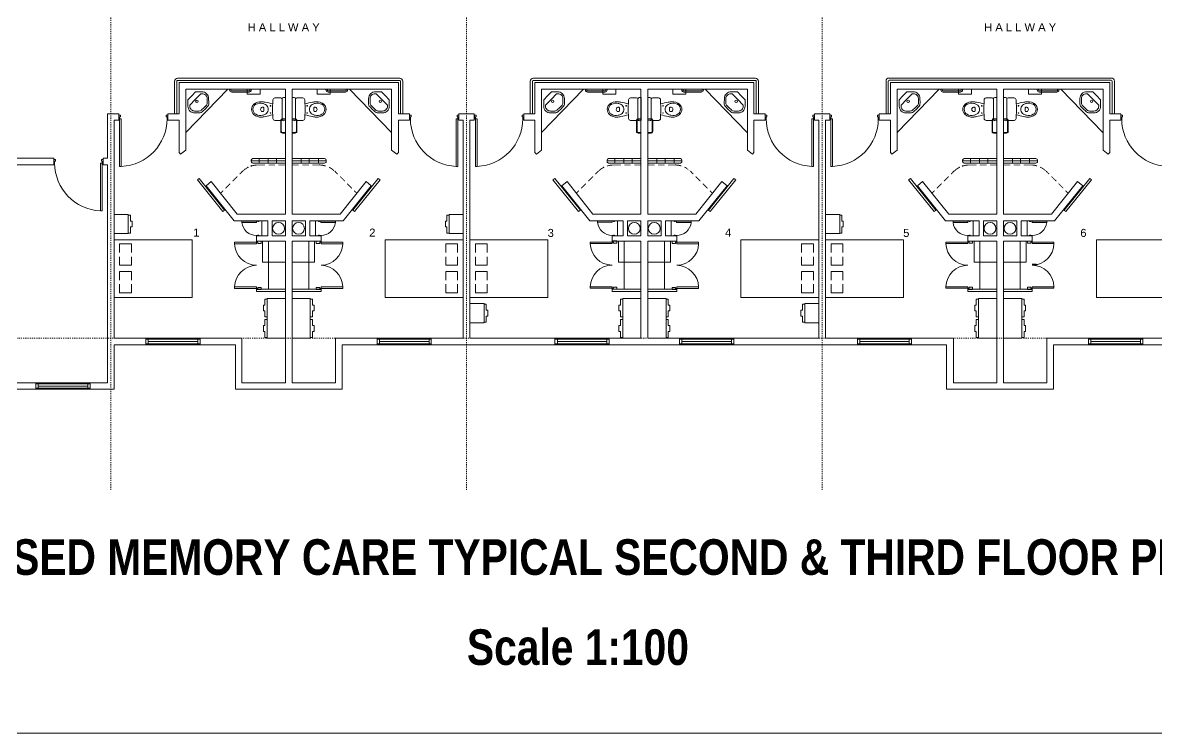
# Model space of a CAD drawing. Header units: feet. Extents: x 24 to 2788, y 15 to 613.
# Drawn here: x 174.3 to 429.2, y 64 to 223.9 of the extents above; entities that cross this region are included whole.
import ezdxf

# ---------------------------------------------------------------- set-up
doc = ezdxf.new("R2010")
doc.units = ezdxf.units.FT
doc.header["$MEASUREMENT"] = 0
doc.linetypes.add('DASHED', pattern=[0.5, 0.25, -0.25])
doc.layers.get('0').update_dxf_attribs({"color": 255, "lineweight": 0})
doc.layers.add('Doors', color=7, linetype='Continuous')
doc.layers.add('Grid', color=1, linetype='Continuous')
doc.layers.add('Pluming', color=4, linetype='Continuous', lineweight=13)
doc.layers.add('Text', color=251, linetype='Continuous', lineweight=9)
doc.styles.add('arrial', font='ARIALNB.TTF')
doc.styles.add('PDF Arial', font='arial.ttf')

# ---------------------------------------------------------------- blocks, each defined once
blk = doc.blocks.new('Toilet')
at = {"layer": 'Pluming', "lineweight": 0}
blk.add_line((-0.256, 0), (0.256, 0), dxfattribs=at)
for points in [[(-0.126, 0.712, 0.180883), (-0.183, 0.539, 0.034528), (-0.171, 0.457, 0.017331), (-0.131, 0.289)], [(0.126, 0.518, 0.165153), (0.106, 0.667, 0.571941), (-0.119, 0.667, 0.179597), (-0.142, 0.517, 0.068995), (-0.119, 0.452, 0.250971), (-0.028, 0.39, 0.054511), (0.011, 0.39, 0.25088), (0.103, 0.452, 0.068995), (0.126, 0.518)], [(0.114, 0.289, 0.017331), (0.154, 0.457, 0.011626), (0.164, 0.538, 0.180908), (0.107, 0.711, 0.440691), (-0.127, 0.711)], [(0.038, 0.523, 0.236067), (0.025, 0.548, 0.353499), (-0.044, 0.548, 0.236042), (-0.057, 0.523), (-0.057, 0.502, 0.380629), (-0.044, 0.487, 0.058069), (0.025, 0.487)], [(0.038, 0.523), (0.038, 0.502, -0.380629), (0.025, 0.487)], [(0.224, 0.072, 0.191995), (0.229, 0.074, 0.3575), (0.248, 0.104), (0.248, 0.239, 0.401104), (0.205, 0.284), (-0.006, 0.292), (-0.214, 0.284, 0.401077), (-0.256, 0.239)], [(-0.542, 0), (-0.542, 0.07, -0.414214), (-0.506, 0.106), (-0.252, 0.106)], [(-0.529, 0), (-0.529, 0.07, -0.414214), (-0.506, 0.093), (-0.252, 0.093)], [(-0.256, 0.108, 0.237145), (-0.239, 0.074, 0.191995), (-0.235, 0.072, 0.414213), (-0.263, 0.044)], [(-0.218, 0), (-0.218, 0.07, 0.414214), (-0.254, 0.106)], [(-0.231, 0), (-0.231, 0.07, 0.414214), (-0.254, 0.093)], [(0.258, 0), (0.258, 0.044, 0.414213), (0.231, 0.072), (-0.227, 0.072)]]:
    blk.add_lwpolyline(points, format="xyb", dxfattribs=at)
for points in [[(-0.263, 0), (-0.262, 0.046)], [(-0.256, 0.106), (-0.256, 0.241)], [(-0.235, 0.072), (0.226, 0.072)]]:
    blk.add_lwpolyline(points, dxfattribs=at)
for centre in [(-0.089, 0.337), (0.072, 0.337)]:
    blk.add_circle(centre, 0.00635, dxfattribs=at)
blk = doc.blocks.new('Sink')
at = {"layer": 'Pluming', "lineweight": 0}
blk.add_lwpolyline([(-0.225, -0.135), (-0.174, -0.186), (-0.128, -0.233, 0.20163), (-0.038, -0.268), (0.063, -0.264, 0.196173), (0.169, -0.219, 0.201655), (0.212, -0.111), (0.212, -0.111), (0.21, 0.028), (0.121, 0.116), (0.032, 0.201), (-0.112, 0.201), (-0.112, 0.201, 0.201655), (-0.22, 0.156, 0.196173), (-0.262, 0.051), (-0.262, -0.047, 0.201655), (-0.225, -0.136)], format="xyb", dxfattribs=at)
blk.add_lwpolyline([(-0.098, -0.207, 0.20163), (-0.038, -0.231), (0.063, -0.231, 0.196173), (0.138, -0.198, 0.201654), (0.169, -0.121), (0.167, -0.091), (0.04, 0.036), (-0.087, 0.159), (-0.112, 0.159, 0.201654), (-0.189, 0.126, 0.196173), (-0.22, 0.051), (-0.22, -0.047, 0.201655), (-0.195, -0.106), (-0.149, -0.156)], format="xyb", close=True, dxfattribs=at)
blk.add_circle((0, 0), 0.0275, dxfattribs=at)
blk = doc.blocks.new('accessible Hand')
at = {"layer": 'Pluming', "lineweight": 0}
for points in [[(0.047, 0.639), (0.047, 0.25)], [(0.072, 0.639), (0.072, 0.25)], [(0.11, 0.658), (0.091, 0.658)], [(0.11, 0.688), (0.095, 0.688)], [(0.091, 0.231), (0.11, 0.231)], [(0.095, 0.201), (0.11, 0.201)]]:
    blk.add_lwpolyline(points, dxfattribs=at)
blk.add_lwpolyline([(0, 0.292), (0, 0), (0.11, 0), (0.11, 0.292)], close=True, dxfattribs=at)
for centre, radius, start, end in [((0.095, 0.639), 0.0487, 90, 180), ((0.091, 0.639), 0.0191, 90, 180), ((0.095, 0.25), 0.0487, 180.0055, 270), ((0.091, 0.25), 0.0191, 180.0056, 269.9999)]:
    blk.add_arc(centre, radius, start, end, dxfattribs=at)
blk = doc.blocks.new('Small Door')
at = {"layer": 'Doors', "lineweight": 0}
blk.add_lwpolyline([(-0.004, 0.055), (-0.004, 0.385), (-0.034, 0.385), (-0.034, 0.055)], close=True, dxfattribs=at)
for points in [[(-0.339, 0), (-0.322, 0), (-0.322, 0.025), (-0.33, 0.025), (-0.33, 0.055), (-0.339, 0.055)], [(0, 0), (-0.013, 0), (-0.013, 0.025), (-0.004, 0.025), (-0.004, 0.055), (0, 0.055)]]:
    blk.add_lwpolyline(points, dxfattribs=at)
blk.add_arc((0.003, 0.054), 0.333, 96.3462, 179.842, dxfattribs=at)
blk = doc.blocks.new('Two Doors')
at = {"layer": 'Doors', "lineweight": 0}
for points in [[(-0.485, 0), (-0.485, 0.491), (-0.519, 0.491), (-0.519, 0)], [(0.485, 0), (0.485, 0.491), (0.519, 0.491), (0.519, 0)], [(0.544, 0), (0.519, 0), (0.519, -0.03), (0.493, -0.03), (0.493, -0.106), (0.544, -0.106)]]:
    blk.add_lwpolyline(points, close=True, dxfattribs=at)
blk.add_lwpolyline([(0.485, 0.491, 0.401509), (0, 0, 0.401481), (-0.485, 0.491)], format="xyb", dxfattribs=at)
blk.add_lwpolyline([(-0.544, -0.106), (-0.497, -0.106), (-0.497, -0.03), (-0.519, -0.03), (-0.519, 0), (-0.544, 0), (-0.544, -0.106)], dxfattribs=at)
blk = doc.blocks.new('Door')
at = {"layer": 'Doors', "lineweight": 5}
for points in [[(-0.059, 0.08), (-0.021, 0.08), (-0.021, 1.152), (-0.059, 1.152)], [(-1.109, 0), (-1.071, 0), (-1.071, 0.038), (-1.088, 0.038), (-1.088, 0.08), (-1.109, 0.08)], [(0, 0), (-0.038, 0), (-0.038, 0.038), (-0.021, 0.038), (-0.021, 0.08), (0, 0.08)]]:
    blk.add_lwpolyline(points, close=True, dxfattribs=at)
blk.add_arc((-0.015, 0.079), 1.073, 92.3612, 179.9488, dxfattribs=at)

msp = doc.modelspace()

# ---------------------------------------------------------------- linework, layer by layer
at = {"color": 255, "lineweight": 0, "transparency": 33554559}
for p, q in [((374.21, 152.66), (362.02, 152.66)), ((426.2, 151.65), (414, 151.65)), ((189.41, 141.66), (177.22, 141.66))]:
    msp.add_line(p, q, dxfattribs=at)
at = {"color": 255, "lineweight": 0}
msp.add_lwpolyline([(23.64, 586.31), (659.47, 586.31), (659.47, 64), (23.64, 64)], close=True, dxfattribs=at)
at = {"color": 255, "lineweight": 0, "transparency": 33554559}
for points in [[(253.97, 152.88), (253.97, 151.39), (246.1, 151.39), (246.1, 141.4), (222.09, 141.4), (222.09, 151.39), (194.83, 151.39), (194.83, 141.4), (102.58, 141.4), (102.58, 193.64), (112.57, 193.64), (112.57, 260.92), (102.58, 260.92), (102.58, 284.88), (112.57, 284.88), (112.57, 340.89), (102.58, 340.89), (102.58, 364.89), (112.57, 364.89), (112.57, 432.17), (102.58, 432.17), (102.58, 484.41), (145.64, 484.41)], [(104.06, 142.88), (193.35, 142.88), (193.35, 191.91), (192.33, 191.91), (192.33, 193.39), (193.35, 193.39), (193.35, 203.38), (195.85, 203.38), (195.85, 201.9), (194.83, 201.9), (194.83, 152.88), (223.58, 152.88), (223.58, 142.88), (233.36, 142.88), (233.36, 174.72), (226.84, 174.72), (226.84, 175.91), (229.38, 175.91), (229.38, 179.29), (221.84, 179.29), (215.49, 187.13), (216.68, 188.1), (222.52, 180.82), (233.36, 180.82), (233.36, 208.89), (210.92, 208.89), (210.92, 195.21), (209.77, 194.28), (209.44, 194.66), (209.44, 201.9), (206.94, 201.9), (206.94, 203.38), (209.44, 203.38), (209.44, 210.41), (258.76, 210.41), (258.76, 203.38), (261.26, 203.38), (261.26, 201.9), (258.76, 201.9), (258.76, 194.66), (258.42, 194.28), (257.23, 195.21), (257.23, 208.89), (234.84, 208.89), (234.84, 180.82), (245.63, 180.82), (251.52, 188.1), (252.66, 187.13), (246.35, 179.29), (238.82, 179.29), (238.82, 175.91), (241.36, 175.91), (241.36, 174.72), (234.84, 174.72), (234.84, 142.88), (244.58, 142.88), (244.58, 152.88), (273.32, 152.88), (273.32, 201.9), (272.35, 201.9), (272.35, 203.38), (275.82, 203.38), (275.82, 201.9), (274.85, 201.9), (274.85, 152.88), (313.33, 152.88), (313.33, 174.72), (306.81, 174.72), (306.81, 175.91), (309.35, 175.91), (309.35, 179.29), (301.81, 179.29), (295.51, 187.13), (296.69, 188.1), (302.53, 180.82), (313.33, 180.82), (313.33, 208.89), (290.93, 208.89), (290.93, 195.21), (289.79, 194.28), (289.45, 194.66), (289.45, 201.9), (286.95, 201.9), (286.95, 203.38), (289.45, 203.38), (289.45, 210.41), (338.73, 210.41), (338.73, 203.38), (341.23, 203.38), (341.23, 201.9), (338.73, 201.9), (338.73, 194.66), (338.39, 194.28), (337.25, 195.21), (337.25, 208.89), (314.85, 208.89), (314.85, 180.82), (325.65, 180.82), (331.49, 188.1), (332.68, 187.13), (326.37, 179.29), (318.83, 179.29), (318.83, 175.91), (321.37, 175.91), (321.37, 174.72), (314.85, 174.72), (314.85, 152.88), (322.01, 152.88), (322.01, 151.39)], [(259.24, 203.36), (259.24, 210.69)], [(339.26, 203.36), (339.26, 210.69)], [(400.29, 174.72), (400.29, 174.25), (401.05, 174.25), (401.05, 174.47), (401.35, 174.47), (401.35, 175.91), (398.81, 175.91), (398.81, 179.29), (406.34, 179.29), (412.69, 187.13), (411.51, 188.1), (405.66, 180.82), (394.87, 180.82), (394.87, 208.89), (417.26, 208.89), (417.26, 195.21), (418.41, 194.28), (418.75, 194.66), (418.75, 201.9), (421.24, 201.9), (421.24, 203.38), (418.75, 203.38), (418.75, 210.41), (369.42, 210.41), (369.42, 203.38), (366.93, 203.38), (366.93, 201.9), (369.42, 201.9), (369.42, 194.66), (369.76, 194.28), (370.95, 195.21), (370.95, 208.89), (393.34, 208.89), (393.34, 180.82), (382.55, 180.82), (376.66, 188.1), (375.52, 187.13), (381.83, 179.29), (389.36, 179.29), (389.36, 175.91), (386.82, 175.91), (386.82, 174.47), (387.16, 174.47), (387.16, 174.25), (387.88, 174.25), (387.88, 174.72)], [(419.3, 203.38), (419.3, 210.71)], [(220.38, 208.89), (210.94, 199.19)], [(247.77, 208.89), (257.21, 199.19)], [(300.4, 208.89), (290.95, 199.19)], [(327.79, 208.89), (337.23, 199.19)], [(380.37, 208.89), (370.93, 199.19)], [(407.76, 208.89), (417.2, 199.19)], [(334.2, 151.39), (334.2, 152.88), (353.34, 152.88), (353.34, 201.9), (352.36, 201.9), (352.36, 203.38), (355.83, 203.38), (355.83, 201.9), (354.86, 201.9), (354.86, 152.88), (383.61, 152.88), (383.61, 142.88), (393.34, 142.88), (393.34, 174.72), (386.82, 174.72)], [(164.6, 193.39), (181.24, 193.39), (181.24, 191.91), (104.06, 191.91)], [(224.89, 191.4), (224.97, 191.23)], [(225.69, 191.53), (225.61, 191.7)], [(225.69, 192.78), (233.31, 192.78)], [(233.31, 193.29), (226.03, 193.29)], [(227.43, 193.29), (227.43, 192.27)], [(229.46, 193.29), (229.46, 192.27)], [(231.32, 193.29), (231.32, 192.27)], [(233.36, 191.95), (233.36, 191.78)], [(234.84, 191.95), (234.84, 191.78)], [(234.88, 193.29), (242.16, 193.29)], [(242.5, 192.78), (234.88, 192.78)], [(236.87, 193.29), (236.87, 192.27)], [(238.73, 193.29), (238.73, 192.27)], [(240.76, 193.29), (240.76, 192.27)], [(304.9, 191.4), (304.99, 191.23)], [(305.71, 192.78), (313.33, 192.78)], [(313.33, 193.29), (306.05, 193.29)], [(307.44, 193.29), (307.44, 192.27)], [(309.48, 193.29), (309.48, 192.27)], [(311.34, 193.29), (311.34, 192.27)], [(313.33, 191.95), (313.33, 191.78)], [(314.85, 191.95), (314.85, 191.78)], [(314.9, 193.29), (322.18, 193.29)], [(322.52, 192.78), (314.9, 192.78)], [(316.88, 193.29), (316.88, 192.27)], [(318.75, 193.29), (318.75, 192.27)], [(320.78, 193.29), (320.78, 192.27)], [(384.92, 191.4), (385, 191.23)], [(385.68, 191.53), (385.64, 191.7)], [(385.68, 192.78), (393.3, 192.78)], [(393.3, 193.29), (386.02, 193.29)], [(387.42, 193.29), (387.42, 192.27)], [(389.45, 193.29), (389.45, 192.27)], [(391.31, 193.29), (391.31, 192.27)], [(394.87, 193.29), (402.15, 193.29)], [(402.49, 192.78), (394.87, 192.78)], [(396.86, 193.29), (396.86, 192.27)], [(398.72, 193.29), (398.72, 192.27)], [(400.75, 193.29), (400.75, 192.27)], [(223.58, 190.43), (223.7, 190.3)], [(244.62, 190.43), (244.45, 190.3)], [(324.59, 190.43), (324.46, 190.3)], [(383.73, 190.3), (383.56, 190.43)], [(404.61, 190.43), (404.48, 190.3)], [(194.83, 180.69), (198.01, 180.69), (198.01, 176.41), (194.83, 176.41)], [(198.01, 176.54), (198.51, 176.54), (198.51, 177.9), (198.85, 177.9), (198.85, 179.21), (198.51, 179.21), (198.51, 180.56), (198.01, 180.56)], [(228.02, 179.29), (228.02, 175.91)], [(240.13, 179.29), (240.13, 175.91)], [(270.15, 176.54), (269.64, 176.54), (269.64, 177.9), (269.34, 177.9), (269.34, 179.21), (269.64, 179.21), (269.64, 180.56), (270.15, 180.56)], [(273.32, 180.69), (270.15, 180.69), (270.15, 176.41), (273.32, 176.41)], [(308.04, 179.29), (308.04, 175.91)], [(320.14, 179.29), (320.14, 175.91)], [(354.86, 180.69), (358.04, 180.69), (358.04, 176.41), (354.86, 176.41)], [(358.04, 176.54), (358.54, 176.54), (358.54, 177.9), (358.84, 177.9), (358.84, 179.21), (358.54, 179.21), (358.54, 180.56), (358.04, 180.56)], [(388.05, 179.29), (388.05, 175.91)], [(394.83, 175.91), (397.83, 175.91), (397.83, 179.29), (394.87, 179.29), (394.87, 175.91)], [(400.16, 179.29), (400.16, 175.91)], [(196.06, 172.14), (196.06, 174.09), (198.73, 174.09), (198.73, 172.14)], [(228.23, 174.72), (228.23, 169.98), (233.36, 169.98)], [(229.55, 174.72), (229.55, 163.88)], [(239.92, 174.72), (239.92, 169.98), (234.84, 169.98)], [(238.65, 174.72), (238.65, 163.88)], [(272.09, 172.14), (272.09, 174.09), (269.43, 174.09), (269.43, 172.14)], [(276.07, 172.14), (276.07, 174.09), (278.74, 174.09), (278.74, 172.14)], [(307.87, 174.72), (307.87, 174.25), (307.15, 174.25), (307.15, 174.47), (306.81, 174.47), (306.81, 174.72)], [(308.25, 174.72), (308.25, 169.98), (313.33, 169.98)], [(309.56, 174.72), (309.56, 163.88)], [(319.93, 174.72), (319.93, 169.98), (314.85, 169.98)], [(318.62, 174.72), (318.62, 163.88)], [(352.11, 172.14), (352.11, 174.09), (349.44, 174.09), (349.44, 172.14)], [(356.09, 172.14), (356.09, 174.09), (358.76, 174.09), (358.76, 172.14)], [(388.26, 174.72), (388.26, 169.98), (393.34, 169.98)], [(389.53, 174.72), (389.53, 163.88)], [(401.35, 174.72), (394.83, 174.72), (394.83, 142.88), (404.61, 142.88), (404.61, 152.88), (433.35, 152.88)], [(399.95, 174.72), (399.95, 169.98), (394.87, 169.98)], [(398.64, 174.72), (398.64, 163.88)], [(198.73, 171.21), (198.73, 169.3), (196.06, 169.3), (196.06, 171.21)], [(269.43, 171.21), (269.43, 169.3), (272.09, 169.3), (272.09, 171.21)], [(278.74, 171.21), (278.74, 169.3), (276.07, 169.3), (276.07, 171.21)], [(349.44, 171.21), (349.44, 169.3), (352.11, 169.3), (352.11, 171.21)], [(358.76, 171.21), (358.76, 169.3), (356.09, 169.3), (356.09, 171.21)], [(401.35, 169.56), (402.19, 169.51), (402.57, 169.39)], [(196.06, 165.96), (196.06, 167.86), (198.73, 167.86), (198.73, 165.96)], [(272.09, 165.96), (272.09, 167.86), (269.43, 167.86), (269.43, 165.96)], [(276.07, 165.96), (276.07, 167.86), (278.74, 167.86), (278.74, 165.96)], [(352.11, 165.96), (352.11, 167.86), (349.44, 167.86), (349.44, 165.96)], [(356.09, 165.96), (356.09, 167.86), (358.76, 167.86), (358.76, 165.96)], [(198.73, 165.03), (198.73, 163.12), (196.06, 163.12), (196.06, 165.03)], [(233.36, 163.37), (226.84, 163.37), (226.84, 163.88), (233.36, 163.88)], [(234.84, 163.37), (241.36, 163.37), (241.36, 163.88), (234.84, 163.88)], [(269.43, 165.03), (269.43, 163.12), (272.09, 163.12), (272.09, 165.03)], [(278.74, 165.03), (278.74, 163.12), (276.07, 163.12), (276.07, 165.03)], [(313.33, 163.37), (306.81, 163.37), (306.81, 163.88), (313.33, 163.88)], [(314.85, 163.37), (321.37, 163.37), (321.37, 163.88), (314.85, 163.88)], [(349.44, 165.03), (349.44, 163.12), (352.11, 163.12), (352.11, 165.03)], [(358.76, 165.03), (358.76, 163.12), (356.09, 163.12), (356.09, 165.03)], [(387.88, 163.88), (387.88, 164.35), (387.16, 164.35), (387.16, 164.14), (386.82, 164.14), (386.82, 163.37), (393.34, 163.37)], [(386.82, 163.88), (393.34, 163.88)], [(400.29, 163.88), (400.29, 164.35), (401.05, 164.35), (401.05, 164.14), (401.35, 164.14), (401.35, 163.37), (394.87, 163.37)], [(401.35, 163.88), (394.87, 163.88)], [(229.21, 157.66), (228.7, 157.66), (228.7, 159.01), (228.4, 159.01), (228.4, 160.33), (228.7, 160.33), (228.7, 161.68), (229.21, 161.68)], [(238.94, 157.66), (239.45, 157.66), (239.45, 159.01), (239.79, 159.01), (239.79, 160.33), (239.45, 160.33), (239.45, 161.68), (238.94, 161.68)], [(274.85, 156.35), (278.02, 156.35), (278.02, 160.67), (274.85, 160.67)], [(309.22, 157.66), (308.71, 157.66), (308.71, 159.01), (308.38, 159.01), (308.38, 160.33), (308.71, 160.33), (308.71, 161.68), (309.22, 161.68)], [(313.33, 152.88), (313.33, 161.85), (309.22, 161.85), (309.22, 152.88)], [(314.85, 152.88), (314.85, 161.85), (318.96, 161.85), (318.96, 152.88)], [(318.96, 157.66), (319.47, 157.66), (319.47, 159.01), (319.81, 159.01), (319.81, 160.33), (319.47, 160.33), (319.47, 161.68), (318.96, 161.68)], [(353.34, 156.35), (350.16, 156.35), (350.16, 160.67), (353.34, 160.67)], [(374.21, 152.88), (374.21, 151.39), (382.08, 151.39), (382.08, 141.4), (406.09, 141.4), (406.09, 151.39), (433.35, 151.39), (433.35, 141.4), (525.6, 141.4), (525.6, 162.99)], [(389.24, 157.66), (388.73, 157.66), (388.73, 159.01), (388.39, 159.01), (388.39, 160.33), (388.73, 160.33), (388.73, 161.68), (389.24, 161.68)], [(393.34, 161.85), (389.24, 161.85), (389.24, 152.88), (393.34, 152.88)], [(394.83, 161.85), (398.97, 161.85), (398.97, 152.88), (394.83, 152.88)], [(398.97, 157.66), (399.48, 157.66), (399.48, 159.01), (399.78, 159.01), (399.78, 160.33), (399.48, 160.33), (399.48, 161.68), (398.97, 161.68)], [(278.02, 160.54), (278.53, 160.54), (278.53, 159.18), (278.87, 159.18), (278.87, 157.87), (278.53, 157.87), (278.53, 156.52), (278.02, 156.52)], [(350.16, 160.54), (349.65, 160.54), (349.65, 159.18), (349.31, 159.18), (349.31, 157.87), (349.65, 157.87), (349.65, 156.52), (350.16, 156.52)], [(229.21, 157.07), (228.7, 157.07), (228.7, 155.71), (228.4, 155.71), (228.4, 154.36), (228.7, 154.36), (228.7, 153.04), (229.21, 153.04)], [(238.94, 157.07), (239.45, 157.07), (239.45, 155.71), (239.79, 155.71), (239.79, 154.36), (239.45, 154.36), (239.45, 153.04), (238.94, 153.04)], [(309.22, 157.07), (308.71, 157.07), (308.71, 155.71), (308.38, 155.71), (308.38, 154.36), (308.71, 154.36), (308.71, 153.04), (309.22, 153.04)], [(318.96, 157.07), (319.47, 157.07), (319.47, 155.71), (319.81, 155.71), (319.81, 154.36), (319.47, 154.36), (319.47, 153.04), (318.96, 153.04)], [(389.24, 157.07), (388.73, 157.07), (388.73, 155.71), (388.39, 155.71), (388.39, 154.36), (388.73, 154.36), (388.73, 153.04), (389.24, 153.04)], [(398.97, 157.07), (399.48, 157.07), (399.48, 155.71), (399.78, 155.71), (399.78, 154.36), (399.48, 154.36), (399.48, 153.04), (398.97, 153.04)], [(201.99, 151.39), (201.99, 152.88)], [(214.18, 152.66), (201.99, 152.66), (201.99, 151.65), (214.18, 151.65)], [(202.49, 151.65), (202.49, 152.66)], [(202.49, 152.16), (213.67, 152.16)], [(213.67, 152.66), (213.67, 151.65)], [(214.18, 151.39), (214.18, 152.88)], [(306.17, 151.39), (253.97, 151.39)], [(254.52, 152.66), (254.52, 151.65)], [(265.66, 152.16), (254.52, 152.16)], [(265.66, 151.65), (265.66, 152.66)], [(266.17, 152.88), (266.17, 151.39)], [(293.98, 151.39), (293.98, 152.88)], [(293.98, 151.65), (306.17, 151.65), (306.17, 152.66), (293.98, 152.66)], [(294.53, 151.65), (294.53, 152.66)], [(294.53, 152.16), (305.67, 152.16)], [(305.67, 152.66), (305.67, 151.65)], [(306.17, 152.88), (306.17, 151.39), (374.21, 151.39)], [(322.01, 152.88), (334.2, 152.88)], [(322.52, 152.66), (322.52, 151.65)], [(333.65, 152.16), (322.52, 152.16)], [(333.65, 151.65), (333.65, 152.66)], [(362.02, 152.88), (362.02, 151.39)], [(362.02, 151.65), (374.21, 151.65)], [(362.52, 151.65), (362.52, 152.66)], [(362.52, 152.16), (373.66, 152.16)], [(373.66, 152.66), (373.66, 151.65)], [(414, 151.39), (414, 152.88)], [(414, 152.66), (426.2, 152.66)], [(414.51, 152.66), (414.51, 151.65)], [(425.69, 152.16), (414.51, 152.16)], [(425.69, 151.65), (425.69, 152.66)], [(426.2, 151.39), (426.2, 152.88)], [(177.22, 142.88), (177.22, 141.4)], [(189.41, 142.88), (189.41, 141.4)], [(177.22, 142.63), (189.41, 142.63)], [(177.77, 142.63), (177.77, 141.66)], [(188.9, 142.12), (177.77, 142.12)], [(188.9, 141.66), (188.9, 142.63)]]:
    msp.add_lwpolyline(points, dxfattribs=at)
for points, format in [([(208.4, 203.36), (208.4, 210.69, -0.414214), (209.1, 211.38), (259.05, 211.38, -0.414192), (259.75, 210.69), (259.75, 203.36)], "xyb"), ([(208.91, 203.36), (208.91, 210.69, -0.414213), (209.1, 210.88), (259.05, 210.88, -0.414207), (259.24, 210.69)], "xyb"), ([(288.41, 203.36), (288.41, 210.69, -0.414214), (289.11, 211.38), (339.07, 211.38, -0.414192), (339.77, 210.69), (339.77, 203.36)], "xyb"), ([(288.92, 203.36), (288.92, 210.69, -0.414213), (289.11, 210.88), (339.07, 210.88, -0.414207), (339.26, 210.69)], "xyb"), ([(419.8, 203.38), (419.8, 210.71, 0.414192), (419.11, 211.4), (369.15, 211.4, 0.414214), (368.45, 210.71), (368.45, 203.38)], "xyb"), ([(368.96, 203.38), (368.96, 210.71, -0.414213), (369.15, 210.9), (419.11, 210.9, -0.414207), (419.3, 210.71)], "xyb"), ([(225.67, 192.97), (225.67, 192.63, 0.414214), (226.03, 192.27), (233.31, 192.27)], "xyb"), ([(242.52, 192.97), (242.52, 192.63, -0.414214), (242.16, 192.27), (234.88, 192.27)], "xyb"), ([(305.69, 192.97), (305.69, 192.63, 0.414214), (306.05, 192.27), (313.33, 192.27)], "xyb"), ([(322.54, 192.97), (322.54, 192.63, -0.414214), (322.18, 192.27), (314.9, 192.27)], "xyb"), ([(323.11, 191.36, 0.187, 0.187, 0), (323.24, 191.32, 0.211, 0.211, 0), (323.93, 190.89, 0, 0, 0), (324.31, 190.55, 0, 0, 0)], "xyseb"), ([(385.66, 192.97), (385.66, 192.63, 0.414214), (386.02, 192.27), (393.3, 192.27)], "xyb"), ([(402.51, 192.97), (402.51, 192.63, -0.414214), (402.15, 192.27), (394.87, 192.27)], "xyb")]:
    msp.add_lwpolyline(points, format=format, dxfattribs=at)
for points, const_width in [([(224.93, 191.32), (224.25, 190.89), (223.64, 190.36)], 0.188), ([(240.93, 191.87), (241.72, 191.8), (242.39, 191.63)], 0.216), ([(243.22, 191.42), (243.24, 191.32), (243.92, 190.89), (244.3, 190.55)], 0.211), ([(320.95, 191.87), (321.73, 191.8), (322.41, 191.63)], 0.216), ([(384.94, 191.32), (384.26, 190.89), (383.65, 190.36)], 0.211), ([(403.08, 191.36), (403.25, 191.32), (403.93, 190.89), (404.33, 190.55)], 0.185)]:
    msp.add_lwpolyline(points, dxfattribs=dict(at, const_width=const_width))
for points in [[(213.54, 188.48), (213.92, 188.82), (219.68, 181.71), (219.26, 181.37)], [(254.65, 188.48), (254.23, 188.82), (248.51, 181.71), (248.89, 181.37)], [(293.52, 188.48), (293.94, 188.82), (299.7, 181.71), (299.27, 181.37)], [(334.67, 188.48), (334.24, 188.82), (328.49, 181.71), (328.91, 181.37)], [(373.53, 188.48), (373.95, 188.82), (379.67, 181.71), (379.29, 181.37)], [(414.64, 188.48), (414.26, 188.82), (408.5, 181.71), (408.92, 181.37)], [(230.35, 179.29), (233.36, 179.29), (233.36, 175.91), (230.35, 175.91)], [(237.84, 179.29), (234.84, 179.29), (234.84, 175.91), (237.84, 175.91)], [(310.32, 179.29), (313.33, 179.29), (313.33, 175.91), (310.32, 175.91)], [(317.86, 179.29), (314.85, 179.29), (314.85, 175.91), (317.86, 175.91)], [(390.34, 179.29), (393.34, 179.29), (393.34, 175.91), (390.34, 175.91)], [(229.21, 161.85), (229.21, 152.88), (233.36, 152.88), (233.36, 161.85)], [(238.94, 161.85), (238.94, 152.88), (234.84, 152.88), (234.84, 161.85)], [(266.17, 152.66), (266.17, 151.65), (253.97, 151.65), (253.97, 152.66)], [(334.2, 152.66), (334.2, 151.65), (322.01, 151.65), (322.01, 152.66)]]:
    msp.add_lwpolyline(points, close=True, dxfattribs=at)
at = {"color": 255, "lineweight": 0, "ltscale": 0.190512, "transparency": 33554559}
for points in [[(212.36, 162.06), (194.83, 162.06), (194.83, 175.02), (212.36, 175.02), (212.36, 162.06)], [(255.79, 162.06), (273.32, 162.06), (273.32, 175.02), (255.79, 175.02), (255.79, 162.06)], [(292.37, 162.06), (274.85, 162.06), (274.85, 175.02), (292.37, 175.02), (292.37, 162.06)], [(335.81, 162.06), (353.34, 162.06), (353.34, 175.02), (335.81, 175.02), (335.81, 162.06)], [(372.39, 162.06), (354.86, 162.06), (354.86, 175.02), (372.39, 175.02), (372.39, 162.06)], [(415.82, 162.06), (433.35, 162.06), (433.35, 175.02), (415.82, 175.02), (415.82, 162.06)]]:
    msp.add_lwpolyline(points, dxfattribs=at)
at = {"color": 255, "lineweight": 0, "transparency": 33554559}
for centre in [(231.81, 177.58), (236.3, 177.58), (311.83, 177.58), (316.31, 177.58), (391.84, 177.58), (396.33, 177.58)]:
    msp.add_circle(centre, 1.33, dxfattribs=at)
for centre, start, end in [((226.03, 192.92), 90, 179.9945), ((242.16, 192.92), 0.0055, 90), ((306.05, 192.92), 90, 179.9945), ((322.18, 192.92), 0.0055, 90), ((386.02, 192.92), 90, 179.9945), ((402.15, 192.92), 0.0055, 90)]:
    msp.add_arc(centre, 0.36, start, end, dxfattribs=at)
for points in [[(226.46, 191.91), (226.46, 191.7), (225.65, 191.7)], [(226.46, 191.7), (225.65, 191.7), (225.69, 191.53)], [(227.26, 191.95), (227.26, 191.78), (226.46, 191.91)], [(227.26, 191.78), (226.46, 191.91), (226.46, 191.7)], [(227.26, 191.95), (227.26, 191.78), (228.78, 191.95)], [(227.26, 191.78), (228.78, 191.95), (228.78, 191.78)], [(229.55, 191.95), (229.55, 191.78), (231.03, 191.95)], [(229.55, 191.78), (231.03, 191.95), (231.03, 191.78)], [(231.79, 191.95), (231.79, 191.78), (233.36, 191.95)], [(231.79, 191.78), (233.36, 191.95), (233.36, 191.78)], [(236.36, 191.95), (236.36, 191.78), (234.84, 191.95)], [(236.36, 191.78), (234.84, 191.95), (234.84, 191.78)], [(238.65, 191.95), (238.65, 191.78), (237.12, 191.95)], [(238.65, 191.78), (237.12, 191.95), (237.12, 191.78)], [(240.93, 191.95), (240.93, 191.78), (239.37, 191.95)], [(240.93, 191.78), (239.37, 191.95), (239.37, 191.78)], [(304.9, 191.4), (304.99, 191.23), (304.18, 190.98)], [(306.43, 191.91), (306.47, 191.7), (305.67, 191.7)], [(306.47, 191.7), (305.67, 191.7), (305.71, 191.53)], [(307.27, 191.95), (307.27, 191.78), (306.43, 191.91)], [(307.27, 191.78), (306.43, 191.91), (306.47, 191.7)], [(307.27, 191.95), (307.27, 191.78), (308.8, 191.95)], [(307.27, 191.78), (308.8, 191.95), (308.8, 191.78)], [(309.56, 191.95), (309.56, 191.78), (311.04, 191.95)], [(309.56, 191.78), (311.04, 191.95), (311.04, 191.78)], [(311.8, 191.95), (311.8, 191.78), (313.33, 191.95)], [(311.8, 191.78), (313.33, 191.95), (313.33, 191.78)], [(316.38, 191.95), (316.38, 191.78), (314.85, 191.95)], [(316.38, 191.78), (314.85, 191.95), (314.85, 191.78)], [(318.62, 191.95), (318.62, 191.78), (317.14, 191.95)], [(318.62, 191.78), (317.14, 191.95), (317.14, 191.78)], [(320.95, 191.95), (320.95, 191.78), (319.38, 191.95)], [(320.95, 191.78), (319.38, 191.95), (319.38, 191.78)], [(386.44, 191.91), (386.49, 191.7), (385.64, 191.7)], [(386.49, 191.7), (385.64, 191.7), (385.72, 191.53)], [(387.25, 191.95), (387.25, 191.78), (386.44, 191.91)], [(387.25, 191.78), (386.44, 191.91), (386.49, 191.7)], [(387.25, 191.95), (387.25, 191.78), (388.81, 191.95)], [(387.25, 191.78), (388.81, 191.95), (388.81, 191.78)], [(389.53, 191.95), (389.53, 191.78), (391.06, 191.95)], [(389.53, 191.78), (391.06, 191.95), (391.06, 191.78)], [(391.82, 191.95), (391.82, 191.78), (393.34, 191.95)], [(391.82, 191.78), (393.34, 191.95), (393.34, 191.78)], [(396.39, 191.95), (396.39, 191.78), (394.87, 191.95)], [(396.39, 191.78), (394.87, 191.95), (394.87, 191.78)], [(398.64, 191.95), (398.64, 191.78), (397.15, 191.95)], [(398.64, 191.78), (397.15, 191.95), (397.15, 191.78)], [(400.92, 191.95), (400.92, 191.78), (399.4, 191.95)], [(400.92, 191.78), (399.4, 191.95), (399.4, 191.78)], [(400.92, 191.95), (400.92, 191.78), (401.73, 191.91)], [(400.92, 191.78), (401.73, 191.91), (401.73, 191.7)], [(401.73, 191.91), (401.73, 191.7), (402.45, 191.74)], [(401.73, 191.7), (402.45, 191.74), (402.4, 191.53)], [(221.42, 188.27), (221.54, 188.14), (222.48, 189.33)], [(221.54, 188.14), (222.48, 189.33), (222.6, 189.2)], [(222.98, 189.88), (223.11, 189.71), (223.58, 190.43)], [(223.11, 189.71), (223.58, 190.43), (223.7, 190.3)], [(245.04, 189.71), (244.62, 190.43), (244.45, 190.3)], [(245.17, 189.88), (245.04, 189.71), (244.62, 190.43)], [(246.65, 188.14), (245.72, 189.33), (245.59, 189.2)], [(246.78, 188.27), (246.65, 188.14), (245.72, 189.33)], [(301.39, 188.27), (301.56, 188.14), (302.45, 189.33)], [(301.56, 188.14), (302.45, 189.33), (302.62, 189.2)], [(303, 189.88), (303.13, 189.71), (303.59, 190.43)], [(303.13, 189.71), (303.59, 190.43), (303.72, 190.3)], [(304.18, 190.98), (304.31, 190.81), (303.59, 190.43)], [(304.31, 190.81), (303.59, 190.43), (303.72, 190.3)], [(304.99, 191.23), (304.18, 190.98), (304.31, 190.81)], [(325.06, 189.71), (324.59, 190.43), (324.46, 190.3)], [(325.18, 189.88), (325.06, 189.71), (324.59, 190.43)], [(326.62, 188.14), (325.73, 189.33), (325.56, 189.2)], [(326.79, 188.27), (326.62, 188.14), (325.73, 189.33)], [(381.41, 188.27), (381.53, 188.14), (382.46, 189.33)], [(381.53, 188.14), (382.46, 189.33), (382.59, 189.2)], [(383.01, 189.88), (383.14, 189.71), (383.56, 190.43)], [(383.14, 189.71), (383.56, 190.43), (383.73, 190.3)], [(405.07, 189.71), (404.61, 190.43), (404.48, 190.3)], [(405.2, 189.88), (405.07, 189.71), (404.61, 190.43)], [(406.64, 188.14), (405.71, 189.33), (405.58, 189.2)], [(406.81, 188.27), (406.64, 188.14), (405.71, 189.33)], [(218.71, 185.56), (218.83, 185.43), (219.26, 186.15)], [(218.83, 185.43), (219.26, 186.15), (219.43, 185.98)], [(219.81, 186.66), (219.94, 186.53), (220.87, 187.72)], [(219.94, 186.53), (220.87, 187.72), (220.99, 187.59)], [(248.22, 186.53), (247.33, 187.72), (247.16, 187.59)], [(248.39, 186.66), (248.22, 186.53), (247.33, 187.72)], [(249.36, 185.43), (248.89, 186.15), (248.77, 185.98)], [(249.49, 185.56), (249.36, 185.43), (248.89, 186.15)], [(298.68, 185.56), (298.85, 185.43), (299.27, 186.15)], [(298.85, 185.43), (299.27, 186.15), (299.4, 185.98)], [(299.82, 186.66), (299.95, 186.53), (300.88, 187.72)], [(299.95, 186.53), (300.88, 187.72), (301.01, 187.59)], [(328.23, 186.53), (327.3, 187.72), (327.17, 187.59)], [(328.36, 186.66), (328.23, 186.53), (327.3, 187.72)], [(329.33, 185.43), (328.91, 186.15), (328.78, 185.98)], [(329.5, 185.56), (329.33, 185.43), (328.91, 186.15)], [(378.7, 185.56), (378.82, 185.43), (379.29, 186.15)], [(378.82, 185.43), (379.29, 186.15), (379.42, 185.98)], [(379.8, 186.66), (379.97, 186.53), (380.85, 187.72)], [(379.97, 186.53), (380.85, 187.72), (381.02, 187.59)], [(408.25, 186.53), (407.31, 187.72), (407.19, 187.59)], [(408.37, 186.66), (408.25, 186.53), (407.31, 187.72)], [(409.35, 185.43), (408.92, 186.15), (408.75, 185.98)], [(409.47, 185.56), (409.35, 185.43), (408.92, 186.15)]]:
    msp.add_solid(points, dxfattribs=at)
at = {"layer": 'Grid', "linetype": 'DASHED', "lineweight": 0}
for points in [[(194.07, 118.76), (194.07, 537.88)], [(274.08, 118.76), (274.08, 537.88)], [(354.1, 118.76), (354.1, 537.88)], [(552.6, 152.88), (57.62, 152.88)]]:
    msp.add_lwpolyline(points, dxfattribs=at)

# ---------------------------------------------------------------- block references
at = {"layer": 'Doors', "color": 255, "lineweight": 0, "transparency": 33554559, "yscale": 10, "zscale": 10}
for name, p, xscale, rotation in [('Door', (195.85, 203.04), 10, 180), ('Door', (272.35, 203.04), -10, 180), ('Door', (275.86, 203.04), 10, 180), ('Door', (352.36, 203.04), -10, 180), ('Door', (355.83, 203.04), 10, 180), ('Door', (432.34, 203.04), -10, 180), ('Door', (192.33, 193.05), -10, 180), ('Small Door', (227.39, 179.27), 10, 90), ('Small Door', (240.76, 179.27), -10, 270), ('Small Door', (307.4, 179.29), 10, 90), ('Small Door', (320.78, 179.27), -10, 270), ('Small Door', (387.37, 179.27), 10, 90), ('Small Door', (400.75, 179.27), -10, 270), ('Two Doors', (226.84, 169.28), 10, 90), ('Two Doors', (241.36, 169.28), -10, 270), ('Two Doors', (306.81, 169.32), 10, 90), ('Two Doors', (321.37, 169.28), -10, 270), ('Two Doors', (386.82, 169.3), 10, 90), ('Two Doors', (401.3, 169.3), -10, 270)]:
    msp.add_blockref(name, p, dxfattribs=dict(at, xscale=xscale, rotation=rotation))
at = {"layer": 'Pluming', "lineweight": 0, "yscale": 10, "zscale": 10}
for name, p, xscale, rotation in [('Sink', (213.44, 206.18), 10, 90), ('accessible Hand', (227.68, 207.79), 10, 90), ('Toilet', (233.36, 204.44), 10, 90), ('Toilet', (234.88, 204.44), -10, 270), ('accessible Hand', (240.47, 207.79), -10, 270), ('Sink', (254.71, 206.18), -10, 270), ('Sink', (293.45, 206.18), 10, 90), ('accessible Hand', (307.7, 207.79), 10, 90), ('Toilet', (313.37, 204.44), 10, 90), ('Toilet', (314.9, 204.44), -10, 270), ('accessible Hand', (320.48, 207.79), -10, 270), ('Sink', (334.73, 206.18), -10, 270), ('Sink', (373.42, 206.18), 10, 90), ('accessible Hand', (387.67, 207.79), 10, 90), ('Toilet', (393.34, 204.44), 10, 90), ('Toilet', (394.87, 204.44), -10, 270), ('accessible Hand', (400.46, 207.79), -10, 270), ('Sink', (414.7, 206.18), -10, 270)]:
    msp.add_blockref(name, p, dxfattribs=dict(at, xscale=xscale, rotation=rotation))

# ---------------------------------------------------------------- texts
at = {"layer": 'Text', "lineweight": 30, "style": 'arrial'}
for s, p in [('PROPOSED MEMORY CARE TYPICAL SECOND & THIRD FLOOR PLAN ', (138.8, 99.65)), ('Scale 1:100', (274.18, 79.39))]:
    msp.add_text(s, height=8, dxfattribs=at).set_placement(p)
at = {"layer": 'Text', "lineweight": 0, "char_height": 1.8, "attachment_point": 7, "style": 'PDF Arial'}
for s, insert in [('H A L L W A Y', (224.85, 221.93)), ('H A L L W A Y', (390.51, 221.93)), ('1', (212.61, 175.74)), ('2', (252.2, 175.74)), ('3', (292.33, 175.64)), ('4', (332.25, 175.74)), ('5', (372.3, 175.64)), ('6', (412.14, 175.64))]:
    msp.add_mtext(s, dxfattribs=dict(at, insert=insert))

doc.saveas('drawing.dxf')
